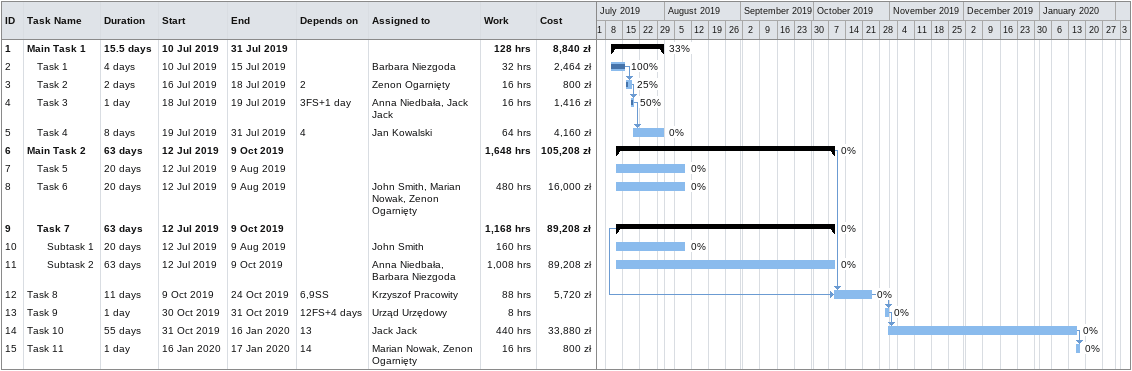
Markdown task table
| ID | Level | Task | Duration | Start | Finish | Predecessors | Resources | % complete | Work (h) | Cost (zł) |
|---|---|---|---|---|---|---|---|---|---|---|
| 1 | 1 | **Main Task 1** | 15.5d | 2019-07-10 | 2019-07-31 |  |  | 33 | 128 | 8840 |
| 2 | 2 | Task 1 | 4d | 2019-07-10 | 2019-07-15 |  | Barbara Niezgoda | 100 | 32 | 2464 |
| 3 | 2 | Task 2 | 2d | 2019-07-16 | 2019-07-18 | 2 | Zenon Ogarnięty | 25 | 16 | 800 |
| 4 | 2 | Task 3 | 1d | 2019-07-18 | 2019-07-19 | 3FS+1d | Anna Niedbała, Jack Jack | 50 | 16 | 1416 |
| 5 | 2 | Task 4 | 8d | 2019-07-19 | 2019-07-31 | 4 | Jan Kowalski | 0 | 64 | 4160 |
| 6 | 1 | **Main Task 2** | 63d | 2019-07-12 | 2019-10-09 |  |  | 0 | 1648 | 105208 |
| 7 | 2 | Task 5 | 20d | 2019-07-12 | 2019-08-09 |  |  | 0 |  |  |
| 8 | 2 | Task 6 | 20d | 2019-07-12 | 2019-08-09 |  | John Smith, Marian Nowak, Zenon Ogarnięty | 0 | 480 | 16000 |
| 9 | 2 | **Task 7** | 63d | 2019-07-12 | 2019-10-09 |  |  | 0 | 1168 | 89208 |
| 10 | 3 | Subtask 1 | 20d | 2019-07-12 | 2019-08-09 |  | John Smith | 0 | 160 |  |
| 11 | 3 | Subtask 2 | 63d | 2019-07-12 | 2019-10-09 |  | Anna Niedbała, Barbara Niezgoda | 0 | 1008 | 89208 |
| 12 | 1 | Task 8 | 11d | 2019-10-09 | 2019-10-24 | 6, 9SS | Krzyszof Pracowity | 0 | 88 | 5720 |
| 13 | 1 | Task 9 | 1d | 2019-10-30 | 2019-10-31 | 12FS+4d | Urząd Urzędowy | 0 | 8 |  |
| 14 | 1 | Task 10 | 55d | 2019-10-31 | 2020-01-16 | 13 | Jack Jack | 0 | 440 | 33880 |
| 15 | 1 | Task 11 | 1d | 2020-01-16 | 2020-01-17 | 14 | Marian Nowak, Zenon Ogarnięty | 0 | 16 | 800 |
